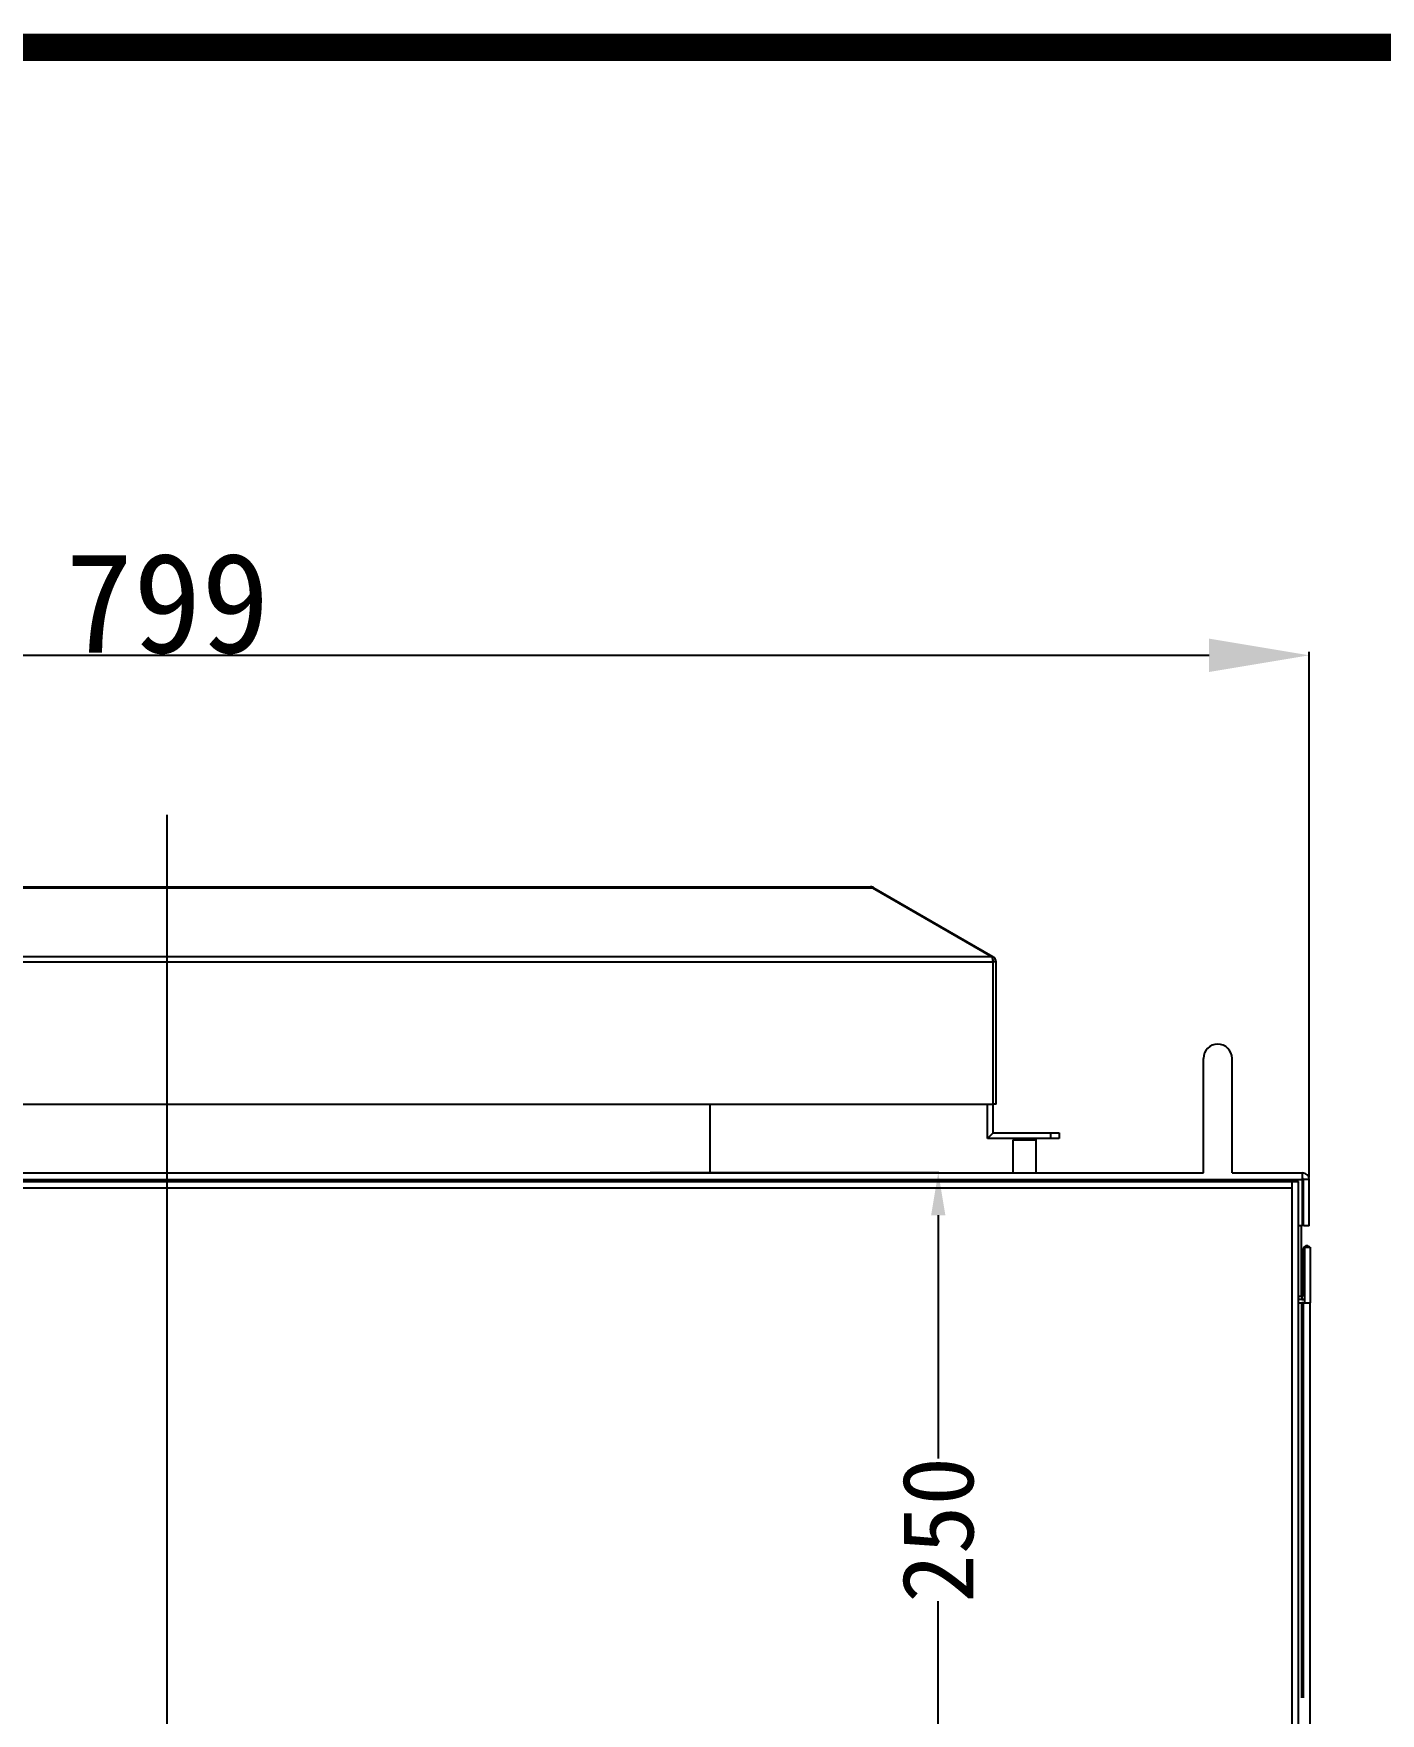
# Model space of a CAD drawing. Extents: x 81444 to 119867, y -54816 to -29062.
# Drawn here: x 82529 to 83000, y -47479 to -46891 of the extents above; entities that cross this region are included whole.
import ezdxf
from ezdxf.enums import TextEntityAlignment as Align
from ezdxf.lldxf.tags import DXFTag

# ---------------------------------------------------------------- set-up
doc = ezdxf.new("R2010")
doc.units = 0
doc.header["$LTSCALE"] = 100
doc.header["$MEASUREMENT"] = 0
doc.layers.add('t', color=1, linetype='Continuous')
doc.layers.add('细实线', color=7, linetype='Continuous', lineweight=20)
doc.styles.get("Standard").update_dxf_attribs({"font": ''})
doc.styles.get('Standard').set_extended_font_data('SimSun')
tags = doc.linetypes.add('CENTER', pattern=[2, 1.25, -0.25, 0.25, -0.25]).pattern_tags.tags
tags[10:11] = [DXFTag(74, 4), DXFTag(75, 0), DXFTag(340, '0'), DXFTag(46, 1.0), DXFTag(50, 0.0), DXFTag(44, 0.0), DXFTag(45, 0.0)]
tags[8:9] = [DXFTag(74, 4), DXFTag(75, 0), DXFTag(340, '0'), DXFTag(46, 1.0), DXFTag(50, 0.0), DXFTag(44, 0.0), DXFTag(45, 0.0)]
tags[6:7] = [DXFTag(74, 4), DXFTag(75, 0), DXFTag(340, '0'), DXFTag(46, 1.0), DXFTag(50, 0.0), DXFTag(44, 0.0), DXFTag(45, 0.0)]
tags[4:5] = [DXFTag(74, 4), DXFTag(75, 0), DXFTag(340, '0'), DXFTag(46, 1.0), DXFTag(50, 0.0), DXFTag(44, 0.0), DXFTag(45, 0.0)]
doc.dimstyles.new('ISO-25', dxfattribs={"dimtxt": 35, "dimasz": 35, "dimexe": 1.25, "dimexo": 0.625, "dimtad": 1, "dimtoh": 1, "dimdec": 0, "dimtxsty": 'Standard', "dimcen": 2.5, "dimadec": 0, "dimazin": 0, "dimtfac": 1, "dimtdec": 0, "dimtmove": 0, "dimatfit": 3, "dimfxl": 0, "dimarcsym": 0})
doc.dimstyles.new('STANDARD$0', dxfattribs={"dimtxt": 25, "dimasz": 15, "dimexe": 0.18, "dimexo": 0.0625, "dimgap": 0.09, "dimtad": 0, "dimdec": 0, "dimzin": 0, "dimdsep": 46, "dimtxsty": 'Standard', "dimcen": 0.09, "dimadec": 0, "dimazin": 0, "dimtfac": 1, "dimtdec": 0, "dimtofl": 0, "dimtmove": 0, "dimatfit": 3, "dimfxl": 0, "dimtolj": 1, "dimtzin": 0, "dimarcsym": 0})

# ---------------------------------------------------------------- blocks, each defined once
blk = doc.blocks.new('*D139')
at = {"color": 0, "lineweight": -2}
for p, q in [((82176.07, -47289.12), (82176.07, -47107.54)), ((82211.07, -47108.79), (82939.83, -47108.79)), ((82974.83, -47291.42), (82974.83, -47107.54))]:
    blk.add_line(p, q, dxfattribs=at)
at = {"color": 0}
for points in [[(82211.07, -47102.96), (82211.07, -47114.63), (82176.07, -47108.79)], [(82939.83, -47114.63), (82939.83, -47102.96), (82974.83, -47108.79)]]:
    blk.add_solid(points, dxfattribs=at)
at = {"layer": 'Defpoints', "color": 0}
for p in [(82974.83, -47108.79), (82176.07, -47289.75), (82974.83, -47292.05)]:
    blk.add_point(p, dxfattribs=at)
at = {"color": 0, "insert": (82575.45, -47090.67), "char_height": 35, "attachment_point": 5}
blk.add_mtext('799', dxfattribs=at)
blk = doc.blocks.new('*D138')
at = {"layer": 'Defpoints', "color": 0}
for p in [(82744.22, -47289.58), (82845.09, -47289.58), (82744.22, -47539.58)]:
    blk.add_point(p, dxfattribs=at)
at = {"layer": '细实线', "color": 0, "lineweight": -2}
for p, q in [((82744.28, -47289.58), (82845.27, -47289.58)), ((82845.09, -47304.58), (82845.09, -47389.63)), ((82845.09, -47524.58), (82845.09, -47439.54)), ((82744.28, -47539.58), (82845.27, -47539.58))]:
    blk.add_line(p, q, dxfattribs=at)
at = {"layer": '细实线', "color": 0}
for points in [[(82847.59, -47304.58), (82842.59, -47304.58), (82845.09, -47289.58)], [(82842.59, -47524.58), (82847.59, -47524.58), (82845.09, -47539.58)]]:
    blk.add_solid(points, dxfattribs=at)
at = {"layer": '细实线', "color": 0, "insert": (82845.09, -47414.58), "char_height": 25, "attachment_point": 5, "rotation": 90}
blk.add_mtext('\\A1;250', dxfattribs=at)
blk = doc.blocks.new('图框')
at = {"layer": 't', "color": 7, "const_width": 9.62}
blk.add_lwpolyline([(4115.64, -3151.58), (4115.64, 0), (0, 0), (0, -3151.58)], close=True, dxfattribs=at)
at = {"color": 7, "flags": 8}
for tag, p, height in [('DWG.NAME:', (1381.64, -2910.38), 25), ('PROJECTNAME:', (3125.48, -2912.81), 24), ('PROJECTNAME：', (3339.11, -2913.11), 25), ('DWG.NO.:', (3128.19, -3030.4), 24), ('图纸编号', (3315.36, -3052.4), 24), ('FILENO.:', (3128.67, -3106.1), 24), ('文档号', (3317.73, -3124.13), 24)]:
    blk.add_attdef(tag, p, '', height=height, dxfattribs=at)
for tag, p in [('图纸名称:', (1377.81, -2965.92)), ('项目名称：', (3121.56, -2984.31)), ('项目名称：', (3325.04, -2984.31))]:
    blk.add_attdef(tag, text='', height=25, dxfattribs=at).set_placement(p, align=Align.BOTTOM_LEFT)
for tag, height, p in [('RENLIU', 24, (698.19, -2950.38)), ('SHUFENWANG', 24, (885.79, -2950.38)), ('FANGHOU', 24, (1069.73, -2950.38)), ('DANDANLI', 24, (1250.02, -2950.38)), ('A', 23, (59.9, -2974.88)), ('设计时间', 23, (213.87, -2974.88)), ('刘仁', 23, (698.19, -3002.19)), ('王姝芬', 23, (885.79, -3002.19)), ('侯方', 23, (1069.73, -3002.19)), ('李丹丹', 23, (1250.02, -3002.19)), ('#10STATIONONTROLCABINETCOVER', 30, (1777.9, -3017.18)), ('PAGEXOFX', 24, (3953.71, -3039.08)), ('REV.', 24, (59.38, -3063.05)), ('DATE', 24, (208.91, -3063.05)), ('DESCRIPTION', 24, (451.72, -3063.05)), ('PREPARED', 24, (698.19, -3063.05)), ('CHECKED', 24, (885.79, -3063.05)), ('SIGNED', 24, (1069.73, -3063.05)), ('APPROVED', 24, (1250.02, -3063.05)), ('图纸名称', 30, (1777.9, -3094.7)), ('第几页共几页', 24, (3953.71, -3114.08))]:
    blk.add_attdef(tag, text='', height=height, dxfattribs=at).set_placement(p, align=Align.MIDDLE)
at = {"color": 7, "width": 0.8, "flags": 8}
blk.add_attdef('HANGZHOUHOLLYSYSAUTOMATIONCO.,LTD.', text='', height=24, dxfattribs=at).set_placement((2770.08, -3045.71), align=Align.MIDDLE)

msp = doc.modelspace()

# ---------------------------------------------------------------- linework, layer by layer
at = {"color": 1, "linetype": 'CENTER'}
msp.add_line((82575.33, -47164.61), (82575.33, -49408.36), dxfattribs=at)
at = {"color": 7, "linetype": 'Continuous'}
for p, q in [((82328.63, -47190.04), (82822.04, -47190.04)), ((82329.23, -47189.75), (82821.44, -47189.75)), ((82822.04, -47190.04), (82863.73, -47214.11)), ((82822.54, -47190.04), (82822.42, -47190.26)), ((82822.54, -47190.04), (82864.23, -47214.11)), ((82286.93, -47214.11), (82863.73, -47214.11)), ((82864.23, -47214.11), (82863.94, -47214.62)), ((82286.33, -47216.02), (82864.33, -47216.02)), ((82864.33, -47265.75), (82864.33, -47216.02)), ((82865.33, -47216.02), (82864.33, -47216.02)), ((82865.33, -47265.75), (82865.33, -47216.02)), ((82937.83, -47289.75), (82937.83, -47249.75)), ((82947.83, -47289.75), (82947.83, -47249.75)), ((82286.33, -47265.75), (82864.33, -47265.75)), ((82765.33, -47289.75), (82765.33, -47265.75)), ((82862.33, -47277.75), (82862.33, -47265.75)), ((82864.33, -47275.75), (82864.33, -47265.75)), ((82865.33, -47265.75), (82864.33, -47265.75)), ((82862.33, -47277.75), (82864.33, -47275.75)), ((82887.33, -47277.75), (82862.33, -47277.75)), ((82864.33, -47275.75), (82887.33, -47275.75)), ((82871.83, -47277.75), (82871.33, -47278.25)), ((82871.33, -47289.75), (82871.33, -47278.25)), ((82871.33, -47278.25), (82879.33, -47278.25)), ((82878.83, -47277.75), (82879.33, -47278.25)), ((82879.33, -47289.75), (82879.33, -47278.25)), ((82884.33, -47275.75), (82884.33, -47277.75)), ((82887.33, -47275.75), (82887.33, -47277.75)), ((82213.43, -47289.75), (82937.83, -47289.75)), ((82947.83, -47289.75), (82972.53, -47289.75)), ((82972.53, -47308.25), (82972.53, -47289.75)), ((82178.13, -47292.05), (82972.53, -47292.05)), ((82179.13, -47292.75), (82971.13, -47292.75)), ((82968.83, -47295.05), (82181.43, -47295.05)), ((82968.83, -49267.75), (82968.83, -47292.75)), ((82971.13, -49267.75), (82971.13, -47292.75)), ((82972.83, -47308.25), (82972.83, -47292.05)), ((82974.83, -47292.05), (82972.83, -47292.05)), ((82974.83, -47308.25), (82974.83, -47292.05)), ((82972.53, -47308.25), (82971.13, -47308.25)), ((82972.13, -47332.85), (82972.13, -47308.25)), ((82974.83, -47308.25), (82972.83, -47308.25)), ((82972.73, -47332.35), (82972.73, -47316.45)), ((82972.73, -47316.45), (82973.13, -47316.45)), ((82973.13, -47315.75), (82973.13, -47335.25)), ((82973.13, -47315.75), (82975.13, -47315.75)), ((82975.13, -47315.75), (82975.13, -47335.25)), ((82972.73, -47332.35), (82973.13, -47332.35)), ((82971.13, -47332.85), (82972.23, -47332.85)), ((82973.13, -47334.05), (82971.13, -47334.05)), ((82971.13, -47335.25), (82972.23, -47335.25)), ((82972.23, -47332.85), (82972.23, -47334.05)), ((82972.23, -47473.25), (82972.23, -47335.25)), ((82972.73, -47335.25), (82972.23, -47335.25)), ((82972.73, -47335.25), (82972.73, -47473.25)), ((82972.73, -47335.25), (82975.13, -47335.25)), ((82975.13, -49247.25), (82975.13, -47335.25))]:
    msp.add_line(p, q, dxfattribs=at)
for centre, radius, start, end in [((82821.44, -47191.95), 2.2, 60, 90), ((82863.13, -47216.02), 2.2, 0, 60), ((82837.05, -47222.77), 28.1, 15.01102, 15.48387), ((82942.83, -47249.75), 5, 0, 180), ((82972.53, -47292.05), 2.3, 0, 90), ((82972.53, -47292.05), 0.3, 0, 90), ((82973.93, -47316.45), 1.2, 32.72727, 180), ((82972.23, -47332.35), 0.5, 270, 0), ((82972.23, -47332.35), 1.7, 270, 302.25947)]:
    msp.add_arc(centre, radius, start, end, dxfattribs=at)
for points, start_tangent, end_tangent in [([(82821.64, -47189.78), (82821.44, -47189.75)], (-0.949224, 0.3146), (-1, 0)), ([(82821.84, -47189.88), (82821.64, -47189.78)], (-0.835895, 0.548889), (-0.949224, 0.3146)), ([(82822.04, -47190.04), (82821.84, -47189.88)], (-0.721412, 0.692506), (-0.835895, 0.548889)), ([(82863.73, -47214.11), (82863.93, -47214.6)], (0.461961, -0.8869), (0.319262, -0.947666)), ([(82863.93, -47214.6), (82864.13, -47215.27)], (0.319262, -0.947666), (0.267211, -0.963638)), ([(82864.2, -47215.49), (82864.33, -47216.02)], (0.259249, -0.96581), (0.252028, -0.96772))]:
    msp.add_spline(points, degree=3, dxfattribs=dict(at, start_tangent=start_tangent, end_tangent=end_tangent))

# ---------------------------------------------------------------- block references
at = {"color": 1}
msp.add_blockref('图框', (81560.67, -46896.23), dxfattribs=at)

# ---------------------------------------------------------------- dimensions: what is measured, and where the dimension line sits
at = {"color": 3}
dim = msp.add_linear_dim(base=(82974.83, -47108.79), p1=(82176.07, -47289.75), p2=(82974.83, -47292.05), dimstyle='ISO-25', dxfattribs=at)
dim.commit()
dim.dimension.update_dxf_attribs({"geometry": '*D139', "text_midpoint": (82575.45, -47090.67)})
at = {"layer": '细实线', "color": 3}
dim = msp.add_linear_dim(base=(82845.09, -47289.58), p1=(82744.22, -47539.58), p2=(82744.22, -47289.58), angle=90, dimstyle='STANDARD$0', dxfattribs=at)
dim.commit()
dim.dimension.update_dxf_attribs({"geometry": '*D138', "text_midpoint": (82845.09, -47414.58)})

doc.saveas('drawing.dxf')
